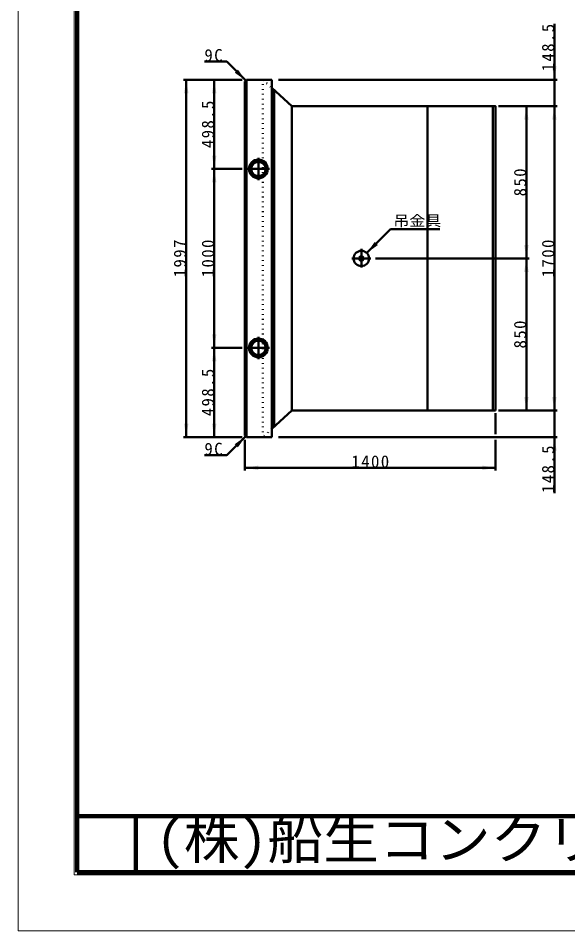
# Model space of a CAD drawing. Units: millimetres, scale not verified. Extents: x -2102 to 2102, y -1485 to 1485.
# Drawn here: x -2102 to -1120, y -1485 to 147 of the extents above; entities that cross this region are included whole.
import ezdxf
from ezdxf.enums import TextEntityAlignment as Align

# ---------------------------------------------------------------- set-up
doc = ezdxf.new("R2010")
doc.units = ezdxf.units.MM
doc.header["$LTSCALE"] = 5
doc.linetypes.add('DOTTED', pattern=[1.75, 0.25, -1.5])
doc.linetypes.add('LONG_DASHED_DOTTED', pattern=[15.25, 12, -1.5, 0.25, -1.5])
doc.layers.add('0-0_V-nasSTD', color=7, linetype='Continuous', lineweight=50)
doc.layers.add('0-1_0', color=7, linetype='Continuous', lineweight=100)
doc.styles.add('ＭＳ ゴシック', font='')
doc.styles.get('ＭＳ ゴシック').set_extended_font_data('MS Gothic')

msp = doc.modelspace()

# ---------------------------------------------------------------- linework, layer by layer
at = {"layer": '0-0_V-nasSTD', "lineweight": 100}
for p, q in [((-1997.5, 1380), (-1997.5, -1380)), ((-1997.5, -1380), (1997.5, -1380))]:
    msp.add_line(p, q, dxfattribs=at)
at = {"layer": '0-0_V-nasSTD'}
for p, q in [((-1144.279, 36.866), (-1144.279, 136.866)), ((-1702.279, 36.866), (-1807.279, 36.866)), ((-1802.279, 36.866), (-1802.279, -602.174)), ((-1752.279, -122.654), (-1752.279, 36.866)), ((-1694.399, 36.866), (-1697.279, 33.986)), ((-1697.279, 33.986), (-1697.279, -599.294)), ((-1649.279, 36.866), (-1694.399, 36.866)), ((-1694.399, -602.174), (-1694.399, 36.866)), ((-1649.279, -602.174), (-1649.279, 36.866)), ((-1637.279, 36.866), (-1139.279, 36.866)), ((-1649.279, 22.234), (-1613.317, -10.654)), ((-1645.317, -583.918), (-1645.317, 18.61)), ((-1645.314, -583.917), (-1645.314, 18.609)), ((-1370.879, -554.654), (-1370.879, -10.654)), ((-1254.079, -554.654), (-1254.079, -10.654)), ((-1244.279, -10.654), (-1139.279, -10.654)), ((-1194.279, -282.654), (-1194.279, -10.654)), ((-1702.279, -122.654), (-1757.279, -122.654)), ((-1752.279, -442.654), (-1752.279, -122.654)), ((-1479.549, -272.924), (-1437.123, -230.498)), ((-1437.123, -230.498), (-1349.123, -230.498)), ((-1464.279, -282.654), (-1189.279, -282.654)), ((-1194.279, -554.654), (-1194.279, -282.654)), ((-1702.279, -442.654), (-1757.279, -442.654)), ((-1752.279, -602.174), (-1752.279, -442.654)), ((-1613.317, -554.654), (-1649.279, -587.542)), ((-1244.279, -554.654), (-1139.279, -554.654)), ((-1144.279, -554.654), (-1144.279, -602.174)), ((-1249.279, -597.174), (-1249.279, -559.654)), ((-1702.279, -602.174), (-1807.279, -602.174)), ((-1697.279, -599.294), (-1694.399, -602.174)), ((-1694.399, -602.174), (-1649.279, -602.174)), ((-1637.279, -602.174), (-1139.279, -602.174)), ((-1144.279, -602.174), (-1144.279, -702.174)), ((-1697.279, -662.174), (-1697.279, -607.174)), ((-1249.279, -662.174), (-1249.279, -607.174)), ((-1249.279, -657.174), (-1697.279, -657.174))]:
    msp.add_line(p, q, dxfattribs=at)
at = {"layer": '0-0_V-nasSTD', "linetype": 'DOTTED'}
for p, q in [((-1665.279, 36.866), (-1649.279, 22.234)), ((-1665.279, -602.174), (-1665.279, 36.866)), ((-1649.279, -587.542), (-1665.279, -602.174))]:
    msp.add_line(p, q, dxfattribs=at)
at = {"layer": '0-0_V-nasSTD', "linetype": 'LONG_DASHED_DOTTED'}
for p, q in [((-1673.279, -102.654), (-1673.279, -142.654)), ((-1693.279, -122.654), (-1653.279, -122.654)), ((-1489.279, -265.214), (-1489.279, -299.134)), ((-1506.239, -282.654), (-1472.319, -282.654)), ((-1673.279, -422.654), (-1673.279, -462.654)), ((-1693.279, -442.654), (-1653.279, -442.654))]:
    msp.add_line(p, q, dxfattribs=at)
at = {"layer": '0-0_V-nasSTD', "lineweight": 18}
for points in [[(-2102.5, -1485), (-2102.5, 1485), (2102.5, 1485), (2102.5, -1485)], [(-2002.5, -1385), (-2002.5, 1385), (2002.5, 1385), (2002.5, -1385)]]:
    msp.add_lwpolyline(points, close=True, dxfattribs=at)
at = {"layer": '0-0_V-nasSTD'}
for points in [[(-1695.839, 35.426), (-1729.78, 69.367), (-1769.78, 69.367)], [(-1144.279, -554.654), (-1144.279, -10.654), (-1144.279, 36.866)], [(-1249.279, -554.654), (-1249.279, -10.654), (-1613.314, -10.654)], [(-1249.279, -554.654), (-1613.314, -554.654), (-1613.314, -10.654)], [(-1695.839, -600.734), (-1729.78, -634.675), (-1769.78, -634.675)]]:
    msp.add_lwpolyline(points, dxfattribs=at)
for centre, radius in [((-1673.279, -122.654), 16.8), ((-1673.279, -122.654), 14.4), ((-1673.279, -122.654), 12.8), ((-1489.279, -282.654), 13.76), ((-1489.279, -282.654), 4), ((-1673.279, -442.654), 16.8), ((-1673.279, -442.654), 14.4), ((-1673.279, -442.654), 12.8)]:
    msp.add_circle(centre, radius, dxfattribs=at)
for points in [[(-1715.638, 49.568), (-1712.809, 52.397), (-1695.839, 35.426)], [(-1712.809, 52.397), (-1709.981, 55.225), (-1695.839, 35.426)], [(-1148.279, 60.866), (-1144.279, 36.866), (-1144.279, 60.866)], [(-1144.279, 36.866), (-1144.279, 60.866), (-1140.279, 60.866)], [(-1806.279, 12.866), (-1802.279, 12.866), (-1802.279, 36.866)], [(-1802.279, 12.866), (-1802.279, 36.866), (-1798.279, 12.866)], [(-1756.279, 12.866), (-1752.279, 12.866), (-1752.279, 36.866)], [(-1752.279, 12.866), (-1752.279, 36.866), (-1748.279, 12.866)], [(-1198.279, -34.654), (-1194.279, -34.654), (-1194.279, -10.654)], [(-1194.279, -34.654), (-1194.279, -10.654), (-1190.279, -34.654)], [(-1148.279, -34.654), (-1144.279, -34.654), (-1144.279, -10.654)], [(-1144.279, -34.654), (-1144.279, -10.654), (-1140.279, -34.654)], [(-1756.279, -98.654), (-1752.279, -122.654), (-1752.279, -98.654)], [(-1752.279, -122.654), (-1752.279, -98.654), (-1748.279, -98.654)], [(-1756.279, -146.654), (-1752.279, -146.654), (-1752.279, -122.654)], [(-1752.279, -146.654), (-1752.279, -122.654), (-1748.279, -146.654)], [(-1479.549, -272.924), (-1465.407, -253.125), (-1462.579, -255.954)], [(-1479.549, -272.924), (-1462.579, -255.954), (-1459.75, -258.782)], [(-1198.279, -258.654), (-1194.279, -282.654), (-1194.279, -258.654)], [(-1194.279, -282.654), (-1194.279, -258.654), (-1190.279, -258.654)], [(-1198.279, -306.654), (-1194.279, -306.654), (-1194.279, -282.654)], [(-1194.279, -306.654), (-1194.279, -282.654), (-1190.279, -306.654)], [(-1756.279, -418.654), (-1752.279, -442.654), (-1752.279, -418.654)], [(-1752.279, -442.654), (-1752.279, -418.654), (-1748.279, -418.654)], [(-1756.279, -466.654), (-1752.279, -466.654), (-1752.279, -442.654)], [(-1752.279, -466.654), (-1752.279, -442.654), (-1748.279, -466.654)], [(-1198.279, -530.654), (-1194.279, -554.654), (-1194.279, -530.654)], [(-1194.279, -554.654), (-1194.279, -530.654), (-1190.279, -530.654)], [(-1148.279, -530.654), (-1144.279, -554.654), (-1144.279, -530.654)], [(-1144.279, -554.654), (-1144.279, -530.654), (-1140.279, -530.654)], [(-1806.279, -578.174), (-1802.279, -602.174), (-1802.279, -578.174)], [(-1802.279, -602.174), (-1802.279, -578.174), (-1798.279, -578.174)], [(-1756.279, -578.174), (-1752.279, -602.174), (-1752.279, -578.174)], [(-1752.279, -602.174), (-1752.279, -578.174), (-1748.279, -578.174)], [(-1715.638, -614.876), (-1712.809, -617.705), (-1695.839, -600.734)], [(-1712.809, -617.705), (-1709.981, -620.533), (-1695.839, -600.734)], [(-1148.279, -626.174), (-1144.279, -626.174), (-1144.279, -602.174)], [(-1144.279, -626.174), (-1144.279, -602.174), (-1140.279, -626.174)], [(-1697.279, -657.174), (-1673.279, -657.174), (-1673.279, -653.174)], [(-1697.279, -657.174), (-1673.279, -661.174), (-1673.279, -657.174)], [(-1273.279, -657.174), (-1273.279, -653.174), (-1249.279, -657.174)], [(-1273.279, -661.174), (-1273.279, -657.174), (-1249.279, -657.174)]]:
    msp.add_solid(points, dxfattribs=at)
at = {"layer": '0-1_0'}
for p, q in [((-1997.5, -1280), (1997.5, -1280)), ((-1892.5, -1280), (-1892.5, -1380))]:
    msp.add_line(p, q, dxfattribs=at)

# ---------------------------------------------------------------- texts
at = {"layer": '0-0_V-nasSTD', "style": 'ＭＳ ゴシック'}
for s, height, width, p in [('吊金具', 19.06, 1.1, (-1432.123, -230.498)), ('(株)船生コンクリート工業', 69.65, 1.05, (-1856.5, -1377.45))]:
    msp.add_text(s, height=height, dxfattribs=dict(at, width=width)).set_placement(p, align=Align.BOTTOM_LEFT)
at = {"layer": '0-0_V-nasSTD', "char_height": 21.99, "attachment_point": 7, "rotation": 90, "style": 'ＭＳ ゴシック'}
for s, insert in [('\\T1.17;148.5', (-1144.279, 51.866)), ('\\T1.17;498.5', (-1752.279, -85.394)), ('\\T1.17;850', (-1194.279, -171.654)), ('\\T1.17;1997', (-1802.279, -316.404)), ('\\T1.17;1000', (-1752.279, -316.404)), ('\\T1.17;1700', (-1144.279, -316.404)), ('\\T1.17;850', (-1194.279, -443.654)), ('\\T1.17;498.5', (-1752.279, -564.914)), ('\\T1.17;148.5', (-1144.279, -702.174))]:
    msp.add_mtext(s, dxfattribs=dict(at, insert=insert))
at = {"layer": '0-0_V-nasSTD', "char_height": 21.99, "attachment_point": 7, "style": 'ＭＳ ゴシック'}
for s, insert in [('\\T1.17;9C', (-1769.78, 69.367)), ('\\T1.17;9C', (-1769.78, -634.675)), ('\\T1.17;1400', (-1507.029, -657.174))]:
    msp.add_mtext(s, dxfattribs=dict(at, insert=insert))

doc.saveas('drawing.dxf')
